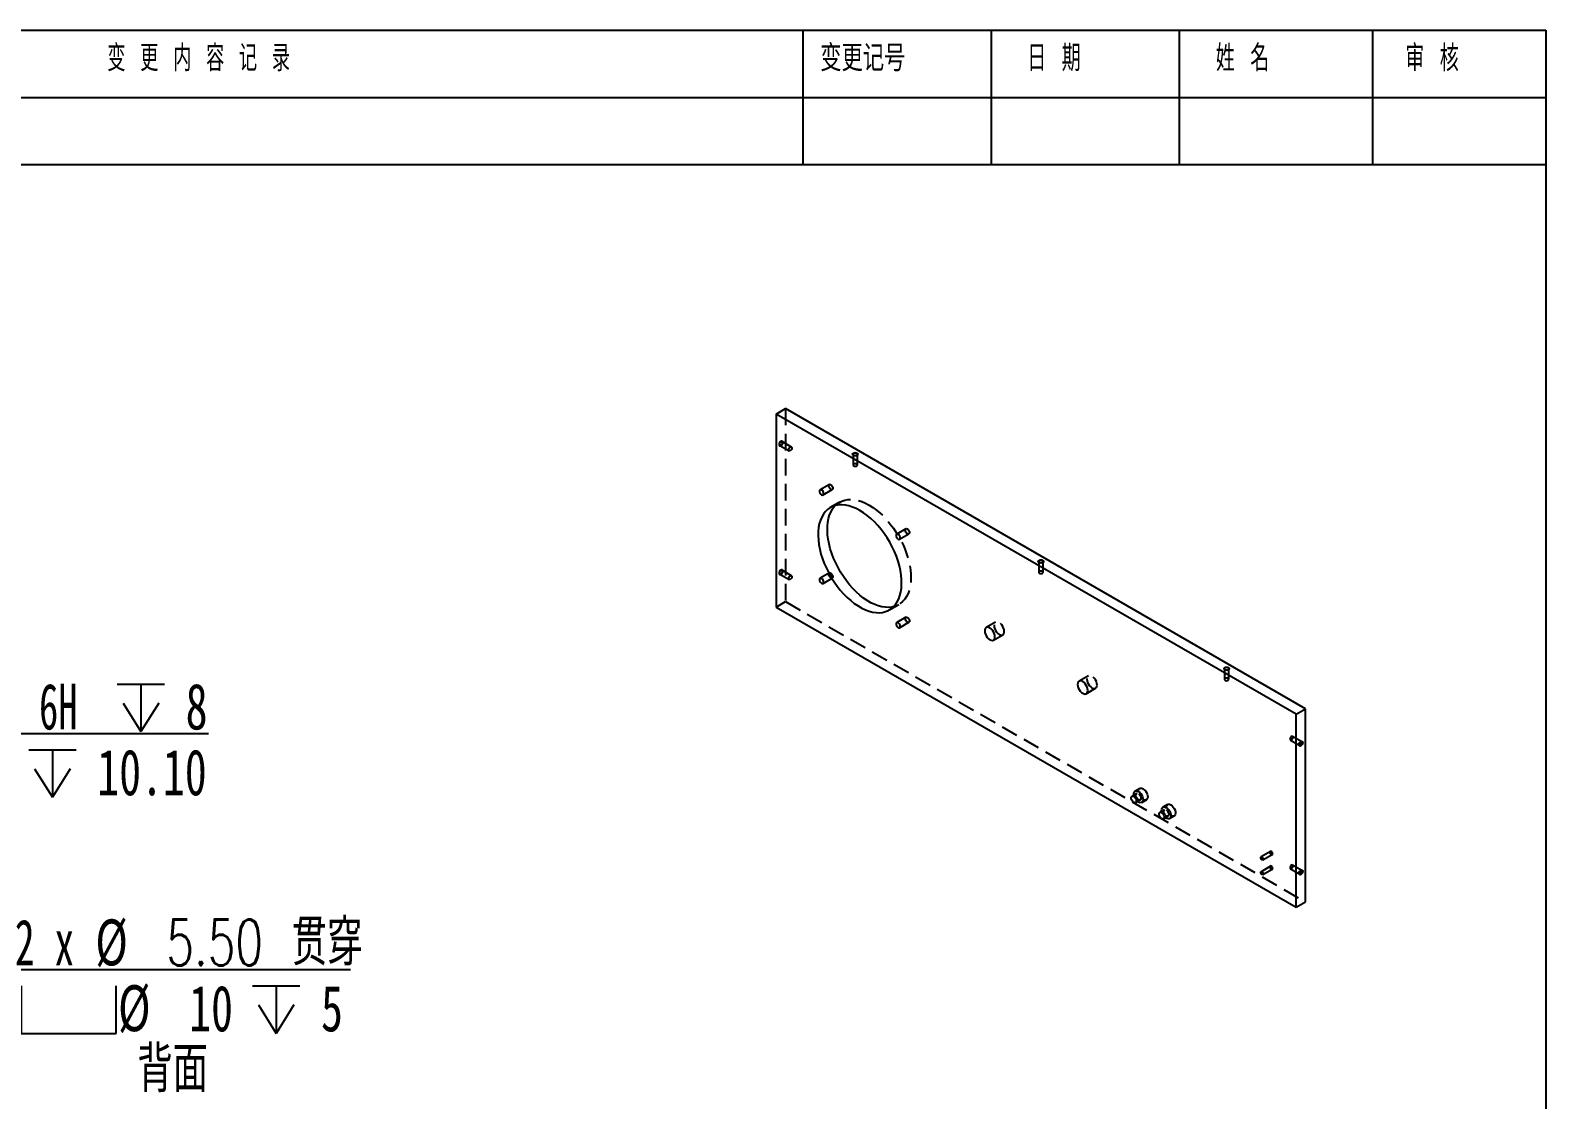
# Model space of a CAD drawing. Extents: x 2 to 292, y 3 to 207.
# Drawn here: x 176.8 to 292.2, y 125.1 to 206.6 of the extents above; entities that cross this region are included whole.
import ezdxf

# ---------------------------------------------------------------- set-up
doc = ezdxf.new("R2010")
doc.units = 0
doc.linetypes.add('SLD-实线', pattern=[0])
doc.linetypes.add('SLD-虚线', pattern=[1.905, 1.27, -0.635])
doc.layers.get('0').update_dxf_attribs({"linetype": 'CONTINUOUS'})
for name, color, linetype in [('图层7', 7, 'SLD-实线'), ('图框', 7, 'SLD-实线'), ('粗实线', 7, 'SLD-实线')]:
    doc.layers.add(name, color=color, linetype=linetype)
doc.styles.add('SLDTEXTSTYLE0', font='TXT', dxfattribs={"width": 0.7})
doc.styles.add('SLDTEXTSTYLE1', font='TXT', dxfattribs={"width": 0.7, "bigfont": 'bigfont'})
doc.styles.add('SLDTEXTSTYLE10', font='TXT', dxfattribs={"width": 0.633333})
doc.styles.add('SLDTEXTSTYLE11', font='TXT', dxfattribs={"width": 0.616667})
doc.styles.add('SLDTEXTSTYLE2', font='TXT', dxfattribs={"width": 0.736842, "bigfont": 'bigfont'})
doc.styles.add('SLDTEXTSTYLE6', font='TXT', dxfattribs={"width": 0.629187, "bigfont": 'bigfont'})
doc.styles.add('SLDTEXTSTYLE7', font='TXT', dxfattribs={"width": 0.657895, "bigfont": 'bigfont'})
doc.dimstyles.new('SLDDIMSTYLE6', dxfattribs={"dimtxt": 3.5, "dimasz": 4.08, "dimexe": 0, "dimexo": 0.0625, "dimgap": 0.875, "dimtad": 0, "dimtih": 1, "dimtoh": 1, "dimlfac": 5, "dimrnd": 1e-09, "dimzin": 4, "dimtxsty": 'SLDTEXTSTYLE0', "dimblk1": 'NONE', "dimsah": 1, "dimcen": 0, "dimazin": 3, "dimtfac": 1, "dimtmove": 0, "dimatfit": 3, "dimtolj": 1, "dimtzin": 12})
doc.dimstyles.new('SLDDIMSTYLE7', dxfattribs={"dimtxt": 3.5, "dimasz": 4.08, "dimexe": 0, "dimexo": 0.0625, "dimgap": 0.875, "dimtad": 0, "dimtih": 1, "dimtoh": 1, "dimdec": 6, "dimlfac": 5, "dimrnd": 1e-09, "dimzin": 12, "dimtxsty": 'SLDTEXTSTYLE0', "dimblk1": 'NONE', "dimsah": 1, "dimcen": 0, "dimazin": 3, "dimtfac": 1, "dimtmove": 0, "dimatfit": 3, "dimtolj": 1, "dimtzin": 12})

# ---------------------------------------------------------------- blocks, each defined once
blk = doc.blocks.new('SW_SYMBOL_HOLE_SPOT')
at = {"layer": '图框', "color": 0}
for p, q in [((0, 875), (0, 75)), ((1600, 75), (1600, 875)), ((0, 75), (1600, 75))]:
    blk.add_line(p, q, dxfattribs=at)
blk = doc.blocks.new('SW_SYMBOL_HOLE_DEPTH')
at = {"layer": '图框', "color": 0}
for p, q in [((0, 875), (800, 875)), ((400, 875), (400, 75)), ((100, 555), (400, 75)), ((700, 555), (400, 75))]:
    blk.add_line(p, q, dxfattribs=at)
blk = doc.blocks.new('_D_14')
at = {"layer": '图框', "color": 5}
for p, q in [((133.07, 89.58), (174.03, 135.06)), ((174.03, 135.06), (201.18, 135.06)), ((132.33, 88.76), (133.07, 89.58))]:
    blk.add_line(p, q, dxfattribs=at)
blk.add_solid([(133.07, 89.58), (136.17, 92.27), (135.42, 92.95)], dxfattribs=at)
at = {"layer": '图框', "color": 5, "xscale": 0.004511737089201878, "yscale": 0.004511737089201878, "zscale": 0.004511737089201878}
for name, p in [('SW_SYMBOL_HOLE_SPOT', (176.11, 129.85)), ('SW_SYMBOL_HOLE_DEPTH', (193.72, 129.85))]:
    blk.add_blockref(name, p, dxfattribs=at)
at = {"layer": '图框', "color": 5, "char_height": 3.5, "attachment_point": 1}
for s, insert, style in [('2 x', (175.62, 138.86), 'SLDTEXTSTYLE10'), ('%%c', (181.75, 138.87), 'SLDTEXTSTYLE0'), ('5.50 贯\\M+190FA', (187.17, 138.86), 'SLDTEXTSTYLE1'), ('%%c', (183.48, 133.86), 'SLDTEXTSTYLE0'), ('10', (188.9, 133.84), 'SLDTEXTSTYLE0'), ('5', (198.94, 133.84), 'SLDTEXTSTYLE0')]:
    blk.add_mtext(s, dxfattribs=dict(at, insert=insert, style=style))
blk = doc.blocks.new('_NONE')
blk = doc.blocks.new('_D_19')
at = {"layer": '图框', "color": 5}
for p, q in [((151.46, 162.75), (151.93, 162.28)), ((151.93, 162.28), (161.19, 153.03)), ((161.19, 153.03), (190.38, 153.03))]:
    blk.add_line(p, q, dxfattribs=at)
blk.add_solid([(151.93, 162.28), (154.46, 159.04), (155.18, 159.76)], dxfattribs=at)
at = {"layer": '图框', "color": 5, "xscale": 0.004511737089201878, "yscale": 0.004511737089201878, "zscale": 0.004511737089201878}
for p in [(183.42, 152.84), (176.68, 147.83)]:
    blk.add_blockref('SW_SYMBOL_HOLE_DEPTH', p, dxfattribs=at)
at = {"layer": '图框', "color": 5, "char_height": 3.5, "attachment_point": 1}
for s, insert, style in [('3 x  M4 - 6H', (162.78, 156.83), 'SLDTEXTSTYLE11'), ('8', (188.63, 156.83), 'SLDTEXTSTYLE0'), ('%%c', (163.37, 151.83), 'SLDTEXTSTYLE0'), ('3.30', (168.79, 151.82), 'SLDTEXTSTYLE0'), ('10.10', (181.9, 151.82), 'SLDTEXTSTYLE0')]:
    blk.add_mtext(s, dxfattribs=dict(at, insert=insert, style=style))

msp = doc.modelspace()

# ---------------------------------------------------------------- linework, layer by layer
at = {"color": 7, "linetype": 'SLD-实线'}
for p, q in [((233.6103945, 177.35207378), (234.31750126, 177.76027783)), ((273.91548118, 154.9008506), (234.31750126, 177.76027783)), ((273.20837441, 154.49264655), (233.6103945, 177.35207378)), ((233.6103945, 177.35207378), (233.6103945, 162.65433858)), ((233.6103945, 162.65433858), (273.20837441, 139.79491135)), ((273.20837441, 154.49264655), (273.91548118, 154.9008506)), ((273.91548118, 140.2031154), (273.91548118, 154.9008506)), ((273.20837441, 139.79491135), (273.20837441, 154.49264655)), ((273.20837441, 139.79491135), (273.91548118, 140.2031154))]:
    msp.add_line(p, q, dxfattribs=at)
at = {"color": 7, "linetype": 'SLD-虚线'}
for p, q in [((234.31750126, 177.76027783), (234.31750126, 163.06254263)), ((233.88145459, 174.96365494), (234.59563293, 174.55136856)), ((234.76061952, 174.83716461), (234.04644117, 175.24945099)), ((239.4558027, 174.29054302), (239.4558027, 173.46583623)), ((239.78580235, 173.46583643), (239.78580235, 174.29054323)), ((237.6521557, 171.98450731), (236.94504894, 171.57630326)), ((237.17003092, 171.18658136), (237.87713769, 171.59478541)), ((238.43164481, 170.6347938), (237.72453804, 170.22658975)), ((243.4857874, 168.61682341), (242.77868064, 168.20861936)), ((243.00366157, 167.81889807), (243.71076834, 168.22710212)), ((233.88145459, 165.16516542), (234.59563293, 164.75287904)), ((234.76061952, 165.03867508), (234.04644117, 165.45096147)), ((237.6521557, 165.24804565), (236.94504894, 164.8398416)), ((253.59793783, 166.12646219), (253.59793783, 165.30175539)), ((253.92793784, 165.30175539), (253.92793784, 166.12646219)), ((237.17003092, 164.4501197), (237.87713769, 164.85832375)), ((233.6103945, 162.65433858), (234.31750126, 163.06254263)), ((234.31750126, 163.06254263), (273.91548118, 140.2031154)), ((242.22417247, 162.43214992), (242.93127923, 162.84035397)), ((243.4857874, 161.88036175), (242.77868064, 161.4721577)), ((243.00366157, 161.08243641), (243.71076834, 161.49064046)), ((250.30597963, 161.49904378), (249.59887287, 161.09083974)), ((250.14882813, 160.13818602), (250.85593489, 160.54639006)), ((257.37704755, 157.41700316), (256.66994078, 157.00879912)), ((267.74007332, 157.96238115), (267.74007332, 157.13767435)), ((268.07007297, 157.13767456), (268.07007297, 157.96238136)), ((257.21989604, 156.0561454), (257.92700281, 156.46434944)), ((272.76525615, 152.5165141), (273.4794345, 152.10422772)), ((273.64442109, 152.39002376), (272.93024274, 152.80231015)), ((261.05006999, 148.44225108), (260.69651661, 148.23814906)), ((261.29113291, 148.84121421), (260.93757953, 148.63711219)), ((260.97149424, 147.76182273), (261.32504762, 147.96592476)), ((261.43753861, 147.77106335), (261.791092, 147.97516537)), ((263.17139042, 147.21763887), (262.81783704, 147.01353684)), ((263.41245281, 147.6166023), (263.05889943, 147.41250027)), ((263.09281467, 146.53721052), (263.44636805, 146.74131254)), ((263.55885904, 146.54645113), (263.91241243, 146.75055316)), ((271.23669071, 144.02785702), (270.52958394, 143.61965298)), ((270.65457463, 143.40314054), (271.3616814, 143.81134459)), ((271.23669071, 142.90919634), (270.52958394, 142.50099229)), ((270.65457463, 142.28447955), (271.3616814, 142.6926836)), ((272.76525615, 142.71802458), (273.4794345, 142.30573819)), ((273.64442109, 142.59153424), (272.93024274, 143.00382062))]:
    msp.add_line(p, q, dxfattribs=at)
at = {"color": 7, "linetype": 'SLD-实线', "flags": 128}
for points in [[(233.96394796, 174.94324487), (234.01806757, 174.98691855), (234.06394796, 175.04880549), (234.09460426, 175.11948397), (234.10536932, 175.18819384), (234.09460426, 175.24447463), (234.06394796, 175.27975811), (234.01806757, 175.28867268), (233.96394796, 175.26986119), (233.90982835, 175.22618751), (233.86394796, 175.16430057), (233.83329167, 175.09362208), (233.82252661, 175.02491222), (233.83329167, 174.96863143), (233.86394796, 174.93334795), (233.90982835, 174.92443337), (233.96394796, 174.94324487)], [(239.47938086, 174.20890221), (239.43602631, 174.24635933), (239.42080221, 174.29054302), (239.43602631, 174.3347267), (239.47938086, 174.37218383), (239.54426553, 174.39721188), (239.62080221, 174.40600056), (239.6973389, 174.39721188), (239.76222357, 174.37218383), (239.80557812, 174.3347267), (239.82080221, 174.29054302), (239.80557812, 174.24635933), (239.76222357, 174.20890221), (239.6973389, 174.18387416), (239.62080221, 174.17508547), (239.54426553, 174.18387416), (239.47938086, 174.20890221)], [(239.50413004, 174.35789672), (239.4683617, 174.32699507), (239.4558027, 174.29054302), (239.46836229, 174.25409165), (239.50412938, 174.22318976), (239.55765987, 174.20254125), (239.62080235, 174.19529075), (239.68394494, 174.20254152), (239.73747502, 174.22318953), (239.7732423, 174.25409179), (239.78580235, 174.29054323), (239.77324277, 174.3269946), (239.73747462, 174.3578971), (239.68394518, 174.378545), (239.62080271, 174.3857955), (239.55765906, 174.37854534), (239.50413004, 174.35789672)], [(237.05753993, 171.56516391), (236.99665564, 171.58632675), (236.94504051, 171.57629779), (236.91055174, 171.53660417), (236.89844084, 171.47328841), (236.91055174, 171.39598971), (236.94504051, 171.31647591), (236.99665564, 171.24685338), (237.05753993, 171.19772071), (237.11842421, 171.17655788), (237.1700404, 171.18658623), (237.20452812, 171.22628076), (237.21663901, 171.28959652), (237.20452812, 171.36689522), (237.1700404, 171.44640811), (237.11842421, 171.51603125), (237.05753993, 171.56516391)], [(239.97435578, 170.00380333), (239.69313199, 170.15177154), (239.41410931, 170.26982426), (239.13947097, 170.35703788), (238.87136643, 170.41272971), (238.61189568, 170.43646283), (238.36308703, 170.42805279), (238.12688871, 170.38756518), (237.90514888, 170.31531713), (237.69960396, 170.21187307), (237.51186294, 170.07804273), (237.3433925, 169.91487493), (237.19551396, 169.72364509), (237.06938425, 169.50585007), (236.96598854, 169.26319559), (236.88613818, 168.99757948), (236.83045692, 168.71108119), (236.799381, 168.40594277), (236.7931538, 168.0845522), (236.8118238, 167.74942499), (236.85524454, 167.40318407), (236.92307673, 167.04853906), (237.01478933, 166.6882656), (237.12966478, 166.32518303), (237.26680325, 165.96213357), (237.42513315, 165.60195762), (237.60341327, 165.24747514), (237.80024853, 164.90146033), (238.01410059, 164.56661999), (238.24329304, 164.2455765), (238.48603466, 163.94084043), (238.74042355, 163.65479854), (239.00446934, 163.38968914), (239.27610683, 163.14758598), (239.55320866, 162.93038454), (239.83360638, 162.73978532), (240.11510518, 162.57727952), (240.3955029, 162.44413844), (240.67260473, 162.34140491), (240.94424117, 162.2698827), (241.20828801, 162.23013071), (241.4626769, 162.22246143), (241.70541746, 162.24693461), (241.93461097, 162.30335752), (242.14846197, 162.39129014), (242.34529829, 162.51004318), (242.52357841, 162.65868782), (242.68190726, 162.83606057), (242.81904678, 163.04077271), (242.93392223, 163.27122291), (243.02563483, 163.52560726), (243.09346702, 163.80193489), (243.13688776, 164.09804329), (243.15555776, 164.41161458), (243.14933056, 164.74019491), (243.11825464, 165.08121283), (243.06257338, 165.43199933), (242.98272302, 165.78980872), (242.87932731, 166.15184133), (242.75319655, 166.51526323), (242.60531801, 166.87722999), (242.43684862, 167.23490901), (242.24910654, 167.58550113), (242.04356163, 167.9262623), (241.82182284, 168.25452511), (241.58562453, 168.56772149), (241.33681588, 168.86339988), (241.07734407, 169.13924592), (240.80924059, 169.39310039), (240.53460225, 169.62297745), (240.25557957, 169.82707746), (239.97435578, 170.00380333)], [(242.54978176, 162.68465841), (242.41252423, 162.65513866), (242.16978367, 162.63066548), (241.91539478, 162.63833476), (241.65134793, 162.67808675), (241.37971149, 162.74960896), (241.10260966, 162.85234248), (240.82221195, 162.98548357), (240.54071314, 163.14798936), (240.26031543, 163.33858859), (239.9832136, 163.55579003), (239.71157611, 163.79789319), (239.44753032, 164.06300258), (239.19314142, 164.34904447), (238.95039981, 164.65378055), (238.72120735, 164.97482404), (238.5073553, 165.30966438), (238.31052003, 165.65567918), (238.13223992, 166.01016166), (237.97391001, 166.37033762), (237.83677154, 166.73338708), (237.72189609, 167.09646965), (237.6301835, 167.45674311), (237.5623513, 167.81138812), (237.51893057, 168.15762904), (237.50026057, 168.49275625), (237.50648776, 168.81414681), (237.53756369, 169.11928524), (237.59324494, 169.40578353), (237.67309531, 169.67139964), (237.77649101, 169.91405412), (237.90262072, 170.13184914), (238.05049926, 170.32307898), (238.10603617, 170.38228501)], [(242.89117058, 168.19748062), (242.83028629, 168.21864346), (242.77867116, 168.2086145), (242.74418239, 168.16892088), (242.73207255, 168.10560451), (242.74418239, 168.02830642), (242.77867116, 167.94879262), (242.83028629, 167.87917008), (242.89117058, 167.83003742), (242.95205592, 167.80887398), (243.00367105, 167.81890294), (243.03815982, 167.85859686), (243.05026966, 167.92191323), (243.03815982, 167.99921132), (243.00367105, 168.07872482), (242.95205592, 168.14834735), (242.89117058, 168.19748062)], [(253.62151648, 166.04482109), (253.57816193, 166.08227821), (253.56293784, 166.1264619), (253.57816193, 166.17064559), (253.62151648, 166.20810271), (253.68640115, 166.23313076), (253.76293784, 166.24191944), (253.83947452, 166.23313076), (253.90435919, 166.20810271), (253.94771374, 166.17064559), (253.96293784, 166.1264619), (253.94771374, 166.08227821), (253.90435919, 166.04482109), (253.83947452, 166.01979304), (253.76293784, 166.01100436), (253.68640115, 166.01979304), (253.62151648, 166.04482109)], [(253.64626522, 166.19381586), (253.61049771, 166.16291373), (253.59793783, 166.12646219), (253.61049771, 166.09001065), (253.64626522, 166.05910852), (253.69979507, 166.03846038), (253.76293784, 166.03120971), (253.8260806, 166.03846038), (253.87961045, 166.05910852), (253.91537796, 166.09001065), (253.92793784, 166.12646219), (253.91537796, 166.16291373), (253.87961045, 166.19381586), (253.8260806, 166.214464), (253.76293784, 166.22171467), (253.69979507, 166.214464), (253.64626522, 166.19381586)], [(233.96394796, 165.14475512), (234.01806757, 165.1884288), (234.06394796, 165.25031575), (234.09460426, 165.32099423), (234.10536932, 165.3897041), (234.09460426, 165.44598489), (234.06394796, 165.48126837), (234.01806757, 165.49018294), (233.96394796, 165.47137145), (233.90982835, 165.42769777), (233.86394796, 165.36581082), (233.83329167, 165.29513234), (233.82252661, 165.22642247), (233.83329167, 165.17014168), (233.86394796, 165.13485821), (233.90982835, 165.12594363), (233.96394796, 165.14475512)], [(237.05753993, 164.82870225), (236.99665564, 164.84986509), (236.94504051, 164.83983613), (236.91055174, 164.8001422), (236.89844084, 164.73682645), (236.91055174, 164.65952775), (236.94504051, 164.58001424), (236.99665564, 164.51039171), (237.05753993, 164.46125905), (237.11842421, 164.44009622), (237.1700404, 164.45012457), (237.20452812, 164.4898188), (237.21663901, 164.55313455), (237.20452812, 164.63043325), (237.1700404, 164.70994645), (237.11842421, 164.77956959), (237.05753993, 164.82870225)], [(242.89117058, 161.46101896), (242.83028629, 161.4821818), (242.77867116, 161.47215283), (242.74418239, 161.43245891), (242.73207255, 161.36914255), (242.74418239, 161.29184446), (242.77867116, 161.21233095), (242.83028629, 161.14270842), (242.89117058, 161.09357576), (242.95205592, 161.07241232), (243.00367105, 161.08244128), (243.03815982, 161.1221349), (243.05026966, 161.18545126), (243.03815982, 161.26274935), (243.00367105, 161.34226316), (242.95205592, 161.41188569), (242.89117058, 161.46101896)], [(249.8738505, 160.16541543), (249.97450744, 160.12261002), (250.06830499, 160.11332688), (250.14885052, 160.13819889), (250.21065544, 160.1955308), (250.24950746, 160.28141575), (250.26275922, 160.39000065), (250.24950746, 160.5138857), (250.21065544, 160.64462824), (250.14885052, 160.7733186), (250.06830499, 160.8911865), (249.97450744, 160.9901997), (249.8738505, 161.06361032), (249.77319355, 161.10641574), (249.67939626, 161.11569873), (249.59885047, 161.09082686), (249.53704581, 161.03349481), (249.49819353, 160.94761), (249.48494177, 160.83902511), (249.49819353, 160.71514005), (249.53704581, 160.58439736), (249.59885047, 160.45570716), (249.67939626, 160.33783911), (249.77319355, 160.23882606), (249.8738505, 160.16541543)], [(256.94491841, 156.08337481), (257.04557536, 156.0405694), (257.13937264, 156.03128641), (257.21991843, 156.05615827), (257.2817231, 156.11349033), (257.32057538, 156.19937513), (257.33382714, 156.30796003), (257.32057538, 156.43184508), (257.2817231, 156.56258777), (257.21991843, 156.69127798), (257.13937264, 156.80914603), (257.04557536, 156.90815908), (256.94491841, 156.9815697), (256.84426146, 157.02437512), (256.75046392, 157.03365826), (256.66991839, 157.00878625), (256.60811346, 156.95145434), (256.56926144, 156.86556938), (256.55600968, 156.75698449), (256.56926144, 156.63309943), (256.60811346, 156.50235689), (256.66991839, 156.37366654), (256.75046392, 156.25579864), (256.84426146, 156.15678544), (256.94491841, 156.08337481)], [(267.7636521, 157.88073997), (267.72029755, 157.91819709), (267.70507346, 157.96238078), (267.72029755, 158.00656447), (267.7636521, 158.04402159), (267.82853677, 158.06904964), (267.90507346, 158.07783832), (267.98161015, 158.06904964), (268.04649482, 158.04402159), (268.08984937, 158.00656447), (268.10507346, 157.96238078), (268.08984937, 157.91819709), (268.04649482, 157.88073997), (267.98161015, 157.85571192), (267.90507346, 157.84692324), (267.82853677, 157.85571192), (267.7636521, 157.88073997)], [(267.78840066, 158.02973485), (267.75263337, 157.99883259), (267.74007332, 157.96238115), (267.75263291, 157.92592978), (267.78840105, 157.89502728), (267.84193049, 157.87437938), (267.90507296, 157.86712888), (267.96821661, 157.87437904), (268.02174563, 157.89502766), (268.05751397, 157.92592931), (268.07007297, 157.96238136), (268.05751338, 157.99883273), (268.02174629, 158.02973462), (267.9682158, 158.05038313), (267.90507333, 158.05763363), (267.84193073, 158.05038286), (267.78840066, 158.02973485)], [(273.56192771, 152.41043406), (273.61604732, 152.42924555), (273.66192771, 152.42033098), (273.69258401, 152.3850475), (273.70334907, 152.32876671), (273.69258401, 152.26005684), (273.66192771, 152.18937836), (273.61604732, 152.12749141), (273.56192771, 152.08381773), (273.5078081, 152.06500624), (273.46192771, 152.07392082), (273.43127141, 152.10920429), (273.42050635, 152.16548509), (273.43127141, 152.23419495), (273.46192771, 152.30487343), (273.5078081, 152.36676038), (273.56192771, 152.41043406)], [(273.56192779, 152.38185512), (273.51727911, 152.34582439), (273.47942779, 152.29476755), (273.45413635, 152.23645784), (273.44525518, 152.17977207), (273.45413635, 152.13334059), (273.47942779, 152.10423175), (273.51727911, 152.09687713), (273.56192779, 152.11239666), (273.60657647, 152.14842739), (273.6444278, 152.19948423), (273.66971924, 152.25779394), (273.67860041, 152.31447941), (273.66971924, 152.36091119), (273.6444278, 152.39002003), (273.60657647, 152.39737466), (273.56192779, 152.38185512)], [(260.83400542, 148.22453477), (260.90425052, 148.16881951), (260.96500889, 148.09030255), (261.00807402, 147.99958793), (261.02763068, 147.90892708), (261.02103681, 147.8305641), (260.9891838, 147.7750823), (260.93637274, 147.74997538), (260.86973647, 147.75863354), (260.79827491, 147.79988742), (260.73163863, 147.86816587), (260.67882758, 147.95424714), (260.64697457, 148.04650563), (260.6403807, 148.13248173), (260.65993736, 148.20056294), (260.70300248, 148.24155563), (260.76376085, 148.24992247), (260.83400542, 148.22453477)], [(262.95532638, 146.99992225), (263.02557148, 146.94420699), (263.08632932, 146.86569033), (263.12939392, 146.77497602), (263.14895111, 146.68431486), (263.14235723, 146.60595189), (263.1105037, 146.55047039), (263.05769264, 146.52536347), (262.99105637, 146.53402163), (262.91959533, 146.5752752), (262.85295906, 146.64355365), (262.800148, 146.72963492), (262.76829447, 146.82189372), (262.76170165, 146.90786921), (262.78125779, 146.97595073), (262.82432344, 147.01694311), (262.88508128, 147.02531025), (262.95532638, 146.99992225)], [(270.59207929, 143.61346411), (270.62590424, 143.58616819), (270.65457885, 143.54748917), (270.67373986, 143.50331477), (270.68046755, 143.46037115), (270.67373986, 143.42519515), (270.65457885, 143.40314358), (270.62590424, 143.39757187), (270.59207929, 143.4093291), (270.55825433, 143.43662533), (270.52957973, 143.47530404), (270.51041871, 143.51947844), (270.50369102, 143.56242206), (270.51041871, 143.59759806), (270.52957973, 143.61964963), (270.55825433, 143.62522165), (270.59207929, 143.61346411)], [(271.29918601, 144.04208184), (271.2585963, 144.05619046), (271.22418601, 144.04950453), (271.20119379, 144.02304192), (271.19311999, 143.98083133), (271.20119379, 143.92929893), (271.22418601, 143.87629007), (271.2585963, 143.82987486), (271.29918601, 143.7971196), (271.33977572, 143.78301098), (271.37418601, 143.78969691), (271.39717823, 143.81615952), (271.40525203, 143.85837011), (271.39717823, 143.90990251), (271.37418601, 143.96291137), (271.33977572, 144.00932658), (271.29918601, 144.04208184)], [(270.59207929, 142.49480312), (270.62590424, 142.46750689), (270.65457885, 142.42882818), (270.67373986, 142.38465378), (270.68046755, 142.34171016), (270.67373986, 142.30653477), (270.65457885, 142.28448259), (270.62590424, 142.27891088), (270.59207929, 142.29066811), (270.55825433, 142.31796434), (270.52957973, 142.35664305), (270.51041871, 142.40081806), (270.50369102, 142.44376107), (270.51041871, 142.47893707), (270.52957973, 142.50098864), (270.55825433, 142.50656035), (270.59207929, 142.49480312)], [(271.29918601, 142.92342093), (271.2585963, 142.93752955), (271.22418601, 142.93084362), (271.20119379, 142.90438101), (271.19311999, 142.86217042), (271.20119379, 142.81063802), (271.22418601, 142.75762915), (271.2585963, 142.71121394), (271.29918601, 142.67845868), (271.33977572, 142.66435007), (271.37418601, 142.671036), (271.39717823, 142.6974986), (271.40525203, 142.7397092), (271.39717823, 142.7912416), (271.37418601, 142.84425046), (271.33977572, 142.89066567), (271.29918601, 142.92342093)], [(273.56192771, 142.61194432), (273.61604732, 142.63075581), (273.66192771, 142.62184123), (273.69258401, 142.58655776), (273.70334907, 142.53027697), (273.69258401, 142.4615671), (273.66192771, 142.39088862), (273.61604732, 142.32900167), (273.56192771, 142.28532799), (273.5078081, 142.2665165), (273.46192771, 142.27543107), (273.43127141, 142.31071455), (273.42050635, 142.36699534), (273.43127141, 142.43570521), (273.46192771, 142.50638369), (273.5078081, 142.56827064), (273.56192771, 142.61194432)], [(273.56192779, 142.5833653), (273.51727911, 142.54733456), (273.47942779, 142.49627773), (273.45413635, 142.43796801), (273.44525518, 142.38128255), (273.45413635, 142.33485076), (273.47942779, 142.30574192), (273.51727911, 142.2983873), (273.56192779, 142.31390683), (273.60657647, 142.34993757), (273.6444278, 142.4009944), (273.66971924, 142.45930412), (273.67860041, 142.51598988), (273.66971924, 142.56242136), (273.6444278, 142.5915302), (273.60657647, 142.59888483), (273.56192779, 142.5833653)]]:
    msp.add_lwpolyline(points, dxfattribs=at)
at = {"color": 7, "linetype": 'SLD-虚线', "flags": 128}
for points in [[(233.96394788, 174.97182389), (233.9192992, 174.95630435), (233.88144788, 174.96365898), (233.85615643, 174.99276782), (233.84727526, 175.0391993), (233.85615643, 175.09588507), (233.88144788, 175.15419478), (233.9192992, 175.20525162), (233.96394788, 175.24128235), (234.00859656, 175.25680188), (234.04644788, 175.24944726), (234.07173932, 175.22033842), (234.0806205, 175.17390664), (234.07173932, 175.11722117), (234.04644788, 175.05891146), (234.00859656, 175.00785462), (233.96394788, 174.97182389)], [(234.67812623, 174.5595375), (234.63347755, 174.54401797), (234.59562622, 174.5513726), (234.57033478, 174.58048143), (234.56145361, 174.62691291), (234.57033478, 174.68359868), (234.59562622, 174.7419084), (234.63347755, 174.79296523), (234.67812623, 174.82899597), (234.72277491, 174.8445155), (234.76062623, 174.83716087), (234.78591767, 174.80805204), (234.79479885, 174.76162025), (234.78591767, 174.70493479), (234.76062623, 174.64662507), (234.72277491, 174.59556824), (234.67812623, 174.5595375)], [(239.50413004, 173.53318992), (239.4683617, 173.50228828), (239.4558027, 173.46583623), (239.46836229, 173.42938485), (239.50412938, 173.39848296), (239.55765987, 173.37783445), (239.62080235, 173.37058396), (239.68394494, 173.37783472), (239.73747502, 173.39848274), (239.7732423, 173.42938499), (239.78580235, 173.46583643), (239.77324277, 173.50228781), (239.73747462, 173.5331903), (239.68394518, 173.55383821), (239.62080271, 173.5610887), (239.55765906, 173.55383854), (239.50413004, 173.53318992)], [(237.76464669, 171.97336796), (237.82553098, 171.9242353), (237.87714717, 171.85461216), (237.91163488, 171.77509927), (237.92374578, 171.69780057), (237.91163488, 171.63448481), (237.87714717, 171.59479028), (237.82553098, 171.58476192), (237.76464669, 171.60592476), (237.70376241, 171.65505742), (237.65214727, 171.72467995), (237.61765851, 171.80419376), (237.60554761, 171.88149246), (237.61765851, 171.94480821), (237.65214727, 171.98450183), (237.70376241, 171.99453079), (237.76464669, 171.97336796)], [(238.10603617, 170.38228501), (238.2189697, 170.48624677), (238.40671073, 170.62007711), (238.61225564, 170.72352118), (238.83399548, 170.79576923), (239.07019379, 170.83625684), (239.31900245, 170.84466688), (239.5784732, 170.82093375), (239.84657773, 170.76524192), (240.12121608, 170.6780283), (240.40023875, 170.55997559), (240.68146255, 170.41200738)], [(240.68146255, 170.41200738), (240.96268634, 170.23528151), (241.24170901, 170.0311815), (241.51634736, 169.80130443), (241.78445084, 169.54744997), (242.04392264, 169.27160393), (242.2927313, 168.97592554), (242.52892961, 168.66272916), (242.75066839, 168.33446635), (242.95621331, 167.99370518), (243.14395539, 167.64311305), (243.31242477, 167.28543404), (243.46030331, 166.92346727), (243.58643408, 166.56004538), (243.68982978, 166.19801276), (243.76968015, 165.84020338), (243.8253614, 165.48941688), (243.85643733, 165.14839896), (243.86266452, 164.81981862), (243.84399452, 164.50624734), (243.80057379, 164.21013894), (243.7327416, 163.93381131), (243.641029, 163.67942695), (243.52615355, 163.44897675), (243.38901403, 163.24426461), (243.23068517, 163.06689186), (243.05240506, 162.91824723), (242.85556874, 162.79949419), (242.64171774, 162.71156157), (242.54978176, 162.68465841)], [(243.59827734, 168.60568467), (243.65916268, 168.5565514), (243.71077782, 168.48692887), (243.74526658, 168.40741537), (243.75737643, 168.33011727), (243.74526658, 168.26680091), (243.71077782, 168.22710699), (243.65916268, 168.21707803), (243.59827734, 168.23824147), (243.53739306, 168.28737413), (243.48577792, 168.35699666), (243.45128916, 168.43651047), (243.43917931, 168.51380856), (243.45128916, 168.57712492), (243.48577792, 168.61681854), (243.53739306, 168.6268475), (243.59827734, 168.60568467)], [(233.96394788, 165.17333406), (233.9192992, 165.15781453), (233.88144788, 165.16516915), (233.85615643, 165.19427799), (233.84727526, 165.24070977), (233.85615643, 165.29739524), (233.88144788, 165.35570495), (233.9192992, 165.40676179), (233.96394788, 165.44279252), (234.00859656, 165.45831206), (234.04644788, 165.45095743), (234.07173932, 165.42184859), (234.0806205, 165.37541711), (234.07173932, 165.31873134), (234.04644788, 165.26042163), (234.00859656, 165.20936479), (233.96394788, 165.17333406)], [(234.67812623, 164.76104767), (234.63347755, 164.74552814), (234.59562622, 164.75288277), (234.57033478, 164.78199161), (234.56145361, 164.82842339), (234.57033478, 164.88510885), (234.59562622, 164.94341857), (234.63347755, 164.9944754), (234.67812623, 165.03050614), (234.72277491, 165.04602567), (234.76062623, 165.03867105), (234.78591767, 165.00956221), (234.79479885, 164.96313073), (234.78591767, 164.90644496), (234.76062623, 164.84813524), (234.72277491, 164.79707841), (234.67812623, 164.76104767)], [(237.76464669, 165.2369063), (237.82553098, 165.18777364), (237.87714717, 165.1181505), (237.91163488, 165.0386373), (237.92374578, 164.9613386), (237.91163488, 164.89802284), (237.87714717, 164.85832862), (237.82553098, 164.84830026), (237.76464669, 164.8694631), (237.70376241, 164.91859576), (237.65214727, 164.98821829), (237.61765851, 165.06773179), (237.60554761, 165.14503049), (237.61765851, 165.20834625), (237.65214727, 165.24804017), (237.70376241, 165.25806913), (237.76464669, 165.2369063)], [(253.64626522, 165.36910906), (253.61049771, 165.33820694), (253.59793783, 165.30175539), (253.61049771, 165.26530385), (253.64626522, 165.23440172), (253.69979507, 165.21375358), (253.76293784, 165.20650292), (253.8260806, 165.21375358), (253.87961045, 165.23440172), (253.91537796, 165.26530385), (253.92793784, 165.30175539), (253.91537796, 165.33820694), (253.87961045, 165.36910906), (253.8260806, 165.38975721), (253.76293784, 165.39700787), (253.69979507, 165.38975721), (253.64626522, 165.36910906)], [(243.59827734, 161.86922301), (243.65916268, 161.82008974), (243.71077782, 161.75046721), (243.74526658, 161.6709534), (243.75737643, 161.59365531), (243.74526658, 161.53033894), (243.71077782, 161.49064532), (243.65916268, 161.48061636), (243.59827734, 161.50177981), (243.53739306, 161.55091247), (243.48577792, 161.620535), (243.45128916, 161.7000485), (243.43917931, 161.77734659), (243.45128916, 161.84066296), (243.48577792, 161.88035688), (243.53739306, 161.89038584), (243.59827734, 161.86922301)], [(250.58095726, 160.57361948), (250.68161421, 160.53081407), (250.77541176, 160.52153092), (250.85595728, 160.54640294), (250.91776221, 160.60373484), (250.95661423, 160.6896198), (250.96986599, 160.79820469), (250.95661423, 160.92208975), (250.91776221, 161.05283229), (250.85595728, 161.18152265), (250.77541176, 161.29939054), (250.68161421, 161.39840374), (250.58095726, 161.47181437), (250.48030031, 161.51461978), (250.38650303, 161.52390277), (250.30595724, 161.49903091), (250.24415257, 161.44169885), (250.20530029, 161.35581405), (250.19204853, 161.24722915), (250.20530029, 161.1233441), (250.24415257, 160.99260141), (250.30595724, 160.8639112), (250.38650303, 160.74604315), (250.48030031, 160.6470301), (250.58095726, 160.57361948)], [(257.65202518, 156.49157886), (257.75268213, 156.44877345), (257.84647941, 156.43949046), (257.9270252, 156.46436232), (257.98882986, 156.52169438), (258.02768215, 156.60757918), (258.04093391, 156.71616407), (258.02768215, 156.84004913), (257.98882986, 156.97079182), (257.9270252, 157.09948203), (257.84647941, 157.21735008), (257.75268213, 157.31636313), (257.65202518, 157.38977375), (257.55136823, 157.43257916), (257.45757068, 157.44186231), (257.37702516, 157.41699029), (257.31522023, 157.35965839), (257.27636821, 157.27377343), (257.26311645, 157.16518853), (257.27636821, 157.04130348), (257.31522023, 156.91056094), (257.37702516, 156.78187058), (257.45757068, 156.66400269), (257.55136823, 156.56498948), (257.65202518, 156.49157886)], [(267.78840066, 157.20502805), (267.75263337, 157.1741258), (267.74007332, 157.13767435), (267.75263291, 157.10122298), (267.78840105, 157.07032049), (267.84193049, 157.04967258), (267.90507296, 157.04242209), (267.96821661, 157.04967224), (268.02174563, 157.07032087), (268.05751397, 157.10122251), (268.07007297, 157.13767456), (268.05751338, 157.17412594), (268.02174629, 157.20502782), (267.9682158, 157.22567633), (267.90507333, 157.23292683), (267.84193073, 157.22567607), (267.78840066, 157.20502805)], [(272.84774945, 152.79414151), (272.80310077, 152.75811077), (272.76524944, 152.70705394), (272.739958, 152.64874422), (272.73107683, 152.59205845), (272.739958, 152.54562697), (272.76524944, 152.51651814), (272.80310077, 152.50916351), (272.84774945, 152.52468304), (272.89239813, 152.56071378), (272.93024945, 152.61177061), (272.95554089, 152.67008033), (272.96442206, 152.72676579), (272.95554089, 152.77319758), (272.93024945, 152.80230641), (272.89239813, 152.80966104), (272.84774945, 152.79414151)], [(261.18755881, 148.61235855), (261.28294661, 148.54215244), (261.37125953, 148.44687381), (261.44594849, 148.33358919), (261.5014738, 148.21069933), (261.53371772, 148.08731969), (261.54028842, 147.97259992), (261.52069856, 147.87504894), (261.4764017, 147.80190072), (261.41068212, 147.75858163), (261.32841516, 147.7483031), (261.23570104, 147.7718283), (261.1394171, 147.82741184), (261.04670299, 147.91093208), (260.9644355, 148.01619432), (260.89871644, 148.13539132), (260.85441958, 148.25968361), (260.83482972, 148.37985255), (260.84140042, 148.48698596), (260.87364434, 148.57313757), (260.92916965, 148.63191926), (261.00385861, 148.65896985), (261.09217153, 148.65228454), (261.18755881, 148.61235855)], [(261.18755881, 148.42863679), (261.25780391, 148.37292153), (261.31856228, 148.29440457), (261.3616274, 148.20368995), (261.38118406, 148.1130291), (261.37459019, 148.03466612), (261.34273718, 147.97918433), (261.28992613, 147.9540774), (261.22328985, 147.96273556), (261.15182829, 148.00398944), (261.08519201, 148.07226789), (261.03238096, 148.15834916), (261.00052795, 148.25060766), (260.99393408, 148.33658376), (261.01349074, 148.40466497), (261.05655587, 148.44565765), (261.11731424, 148.45402449), (261.18755881, 148.42863679)], [(261.54111219, 148.81646057), (261.63649999, 148.74625446), (261.72481292, 148.65097583), (261.79950187, 148.53769121), (261.85502719, 148.41480136), (261.88727111, 148.29142171), (261.8938418, 148.17670194), (261.87425194, 148.07915096), (261.82995508, 148.00600275), (261.7642355, 147.96268366), (261.68196854, 147.95240513), (261.58925443, 147.97593032), (261.49297048, 148.03151386), (261.40025637, 148.1150341), (261.31798888, 148.22029635), (261.25226983, 148.33949335), (261.20797296, 148.46378563), (261.18838311, 148.58395457), (261.1949538, 148.69108799), (261.22719772, 148.77723959), (261.28272303, 148.83602128), (261.35741199, 148.86307187), (261.44572492, 148.85638657), (261.54111219, 148.81646057)], [(263.30887976, 147.38774602), (263.40426651, 147.31754052), (263.49257996, 147.22226159), (263.56726839, 147.10897727), (263.6227937, 146.98608742), (263.65503815, 146.86270747), (263.66160884, 146.7479877), (263.64201899, 146.65043672), (263.5977216, 146.57728881), (263.53200307, 146.53396911), (263.44973558, 146.52369089), (263.357022, 146.54721578), (263.26073752, 146.60279962), (263.16802289, 146.68632016), (263.08575645, 146.7915818), (263.02003687, 146.91077911), (262.97573948, 147.0350717), (262.95615068, 147.15524003), (262.96272137, 147.26237344), (262.99496477, 147.34852535), (263.05049008, 147.40730704), (263.12517851, 147.43435794), (263.21349196, 147.42767233), (263.30887976, 147.38774602)], [(263.30887976, 147.20402427), (263.37912486, 147.14830901), (263.4398827, 147.06979236), (263.4829473, 146.97907804), (263.50250449, 146.88841688), (263.49591062, 146.81005391), (263.46405708, 146.75457241), (263.41124603, 146.72946549), (263.34460975, 146.73812365), (263.27314872, 146.77937723), (263.20651244, 146.84765567), (263.15370139, 146.93373694), (263.12184785, 147.02599575), (263.11525503, 147.11197124), (263.13481117, 147.18005275), (263.17787682, 147.22104513), (263.23863466, 147.22941228), (263.30887976, 147.20402427)], [(263.66243314, 147.59184805), (263.75781989, 147.52164255), (263.84613334, 147.42636362), (263.92082178, 147.3130793), (263.97634709, 147.19018945), (264.00859153, 147.0668095), (264.01516223, 146.95208972), (263.99557237, 146.85453875), (263.95127498, 146.78139084), (263.88555645, 146.73807114), (263.80328897, 146.72779291), (263.71057538, 146.7513178), (263.61429091, 146.80690164), (263.52157627, 146.89042219), (263.43930984, 146.99568383), (263.37359025, 147.11488113), (263.32929286, 147.23917372), (263.30970406, 147.35934205), (263.31627476, 147.46647546), (263.34851815, 147.55262738), (263.40404346, 147.61140907), (263.47873189, 147.63845996), (263.56704534, 147.63177435), (263.66243314, 147.59184805)], [(271.29918605, 144.02166816), (271.33301101, 143.99437223), (271.36168561, 143.95569322), (271.38084663, 143.91151881), (271.38757432, 143.86857519), (271.38084663, 143.8333992), (271.36168561, 143.81134763), (271.33301101, 143.80577591), (271.29918605, 143.81753315), (271.2653611, 143.84482937), (271.23668649, 143.88350809), (271.21752548, 143.92768249), (271.21079779, 143.97062611), (271.21752548, 144.0058021), (271.23668649, 144.02785368), (271.2653611, 144.03342569), (271.29918605, 144.02166816)], [(271.29918605, 142.90300717), (271.33301101, 142.87571094), (271.36168561, 142.83703223), (271.38084663, 142.79285782), (271.38757432, 142.7499142), (271.38084663, 142.71473882), (271.36168561, 142.69268664), (271.33301101, 142.68711493), (271.29918605, 142.69887216), (271.2653611, 142.72616839), (271.23668649, 142.7648471), (271.21752548, 142.80902211), (271.21079779, 142.85196512), (271.21752548, 142.88714112), (271.23668649, 142.90919269), (271.2653611, 142.9147644), (271.29918605, 142.90300717)], [(272.84774945, 142.99565168), (272.80310077, 142.95962094), (272.76524944, 142.90856411), (272.739958, 142.85025439), (272.73107683, 142.79356893), (272.739958, 142.74713715), (272.76524944, 142.71802831), (272.80310077, 142.71067368), (272.84774945, 142.72619321), (272.89239813, 142.76222395), (272.93024945, 142.81328078), (272.95554089, 142.8715905), (272.96442206, 142.92827627), (272.95554089, 142.97470775), (272.93024945, 143.00381659), (272.89239813, 143.01117121), (272.84774945, 142.99565168)]]:
    msp.add_lwpolyline(points, dxfattribs=at)
at = {"layer": '图层7', "color": 5}
for p, q in [((235.63182865, 206.5709215), (235.63182865, 196.35433538)), ((249.96175216, 206.5709215), (249.96175216, 196.35433538)), ((264.29167566, 206.5709215), (264.29167566, 196.35433538)), ((279.00386102, 206.5709215), (279.00386102, 196.35433538)), ((147.20335433, 201.44208283), (292.20335529, 201.44208283)), ((147.20335433, 196.35433538), (292.20335529, 196.35433538))]:
    msp.add_line(p, q, dxfattribs=at)
at = {"layer": '粗实线', "color": 5}
for p, q in [((2.20335337, 206.5709215), (292.20335529, 206.5709215)), ((292.20335529, 206.5709215), (292.20335529, 3.09596976))]:
    msp.add_line(p, q, dxfattribs=at)

# ---------------------------------------------------------------- texts
at = {"layer": '图层7', "color": 5, "char_height": 2, "attachment_point": 1}
for s, insert, style in [('变 \\M+18D58 \\M+193E0 \\M+19765 记 录', (182.66411325, 205.45562471), 'SLDTEXTSTYLE6'), ('变\\M+18D58记\\M+18D86', (236.95844552, 205.45562471), 'SLDTEXTSTYLE2'), ('\\M+193FA \\M+18AFA', (252.71885129, 205.45562471), 'SLDTEXTSTYLE7'), ('\\M+190A9 \\M+196BC', (267.08320364, 205.45562471), 'SLDTEXTSTYLE7'), ('审 \\M+18A6A', (281.51731514, 205.45562471), 'SLDTEXTSTYLE7')]:
    msp.add_mtext(s, dxfattribs=dict(at, insert=insert, style=style))
at = {"layer": '图框', "color": 5, "insert": (184.94793735, 129.21380667), "char_height": 3.5, "attachment_point": 1, "style": 'SLDTEXTSTYLE1'}
msp.add_mtext('\\M+19477\\M+196CA', dxfattribs=at)

# ---------------------------------------------------------------- dimensions: what is measured, and where the dimension line sits
at = {"layer": '图框', "color": 5}
dim = msp.add_diameter_dim_2p(p1=(151.46416612, 162.74700946), p2=(151.93109442, 162.28055693), text='3 x  M4 - 6H {\\fGDT;x} 8\\P%%c 3.30 {\\fGDT;x} 10.10\\P', dimstyle='SLDDIMSTYLE7', override={"dimpost": '<>'}, dxfattribs=at)
dim.commit()
dim.dimension.update_dxf_attribs({"geometry": '_D_19', "text_midpoint": (176.57868683, 152.32325415), "dimtype": 163})
dim = msp.add_diameter_dim_2p(p1=(132.32954241, 88.75858234), p2=(133.06571812, 89.57592273), text='2 x <> 贯穿\\P{\\fGDT;v}%%c 10 {\\fGDT;x} 5\\P', dimstyle='SLDDIMSTYLE6', dxfattribs=at)
dim.commit()
dim.dimension.update_dxf_attribs({"geometry": '_D_14', "text_midpoint": (188.40090962, 134.34708989), "dimtype": 163})

doc.saveas('drawing.dxf')
